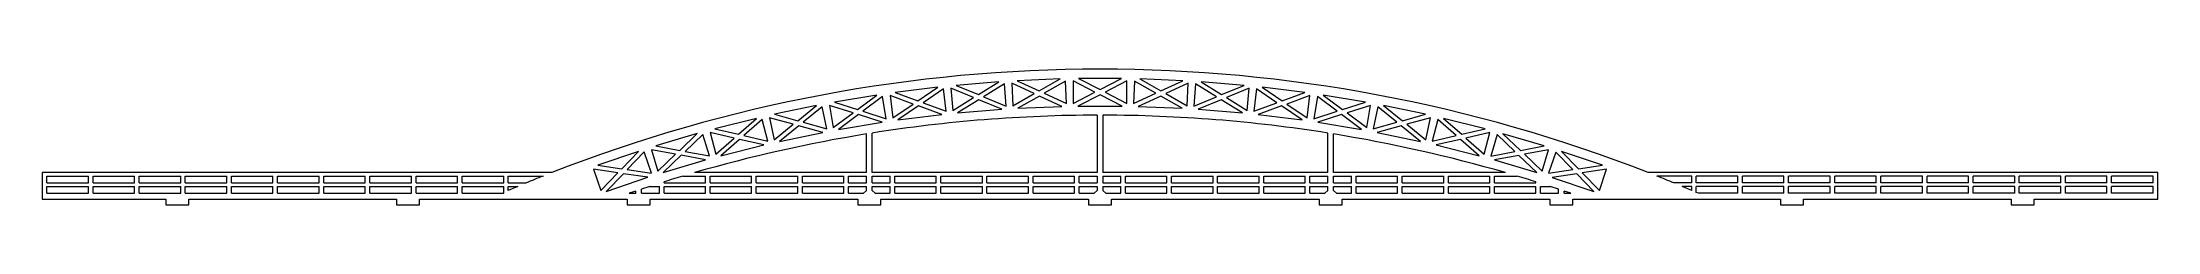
# Model space of a CAD drawing. Header units: millimetres. Extents: x -458 to 458, y -51 to 8.
import ezdxf

# ---------------------------------------------------------------- set-up
doc = ezdxf.new("R2010")
doc.units = ezdxf.units.MM

msp = doc.modelspace()

# ---------------------------------------------------------------- linework, layer by layer
at = {"color": 7, "linetype": 'Continuous', "lineweight": 15}
for p, q in [((-43.82, 2.26), (-62.42, 0.72)), ((-62.42, 0.72), (-52.73, -3.3)), ((-52.73, -3.3), (-43.82, 2.26)), ((-41.43, 1.39), (-50.46, -4.24)), ((-40.63, -8.32), (-41.43, 1.39)), ((-28.52, -2.89), (-38.18, 1.6)), ((-38.18, 1.6), (-37.77, -8.15)), ((-17.26, 3.52), (-35.91, 2.75)), ((-35.91, 2.75), (-26.39, -1.67)), ((-26.39, -1.67), (-17.26, 3.52)), ((-14.91, 2.55), (-24.16, -2.71)), ((-14.5, -7.19), (-14.91, 2.55)), ((-11.64, 2.62), (-11.64, -7.13)), ((-2.18, -2.25), (-11.64, 2.62)), ((9.33, 3.68), (-9.33, 3.68)), ((-9.33, 3.68), (0, -1.13)), ((0, -1.13), (9.33, 3.68)), ((11.64, 2.62), (2.18, -2.25)), ((11.64, -7.13), (11.64, 2.62)), ((14.91, 2.55), (14.51, -7.19)), ((24.16, -2.71), (14.91, 2.55)), ((17.26, 3.52), (26.39, -1.67)), ((35.91, 2.75), (17.26, 3.52)), ((26.39, -1.67), (35.91, 2.75)), ((38.18, 1.6), (28.52, -2.89)), ((37.78, -8.15), (38.18, 1.6)), ((41.44, 1.39), (40.64, -8.32)), ((50.47, -4.24), (41.44, 1.39)), ((43.83, 2.26), (52.73, -3.3)), ((62.43, 0.72), (43.83, 2.26)), ((52.73, -3.3), (62.43, 0.72)), ((-122.89, -8.05), (-141.16, -11.86)), ((-131.04, -14.66), (-122.89, -8.05)), ((-120.41, -8.61), (-128.67, -15.32)), ((-118.41, -18.16), (-120.41, -8.61)), ((-107.07, -11.27), (-117.2, -8.01)), ((-117.2, -8.01), (-115.6, -17.63)), ((-96.68, -3.53), (-115.09, -6.59)), ((-115.09, -6.59), (-105.1, -9.8)), ((-105.1, -9.8), (-96.68, -3.53)), ((-94.23, -4.19), (-102.76, -10.55)), ((-92.63, -13.81), (-94.23, -4.19)), ((-81.01, -7.4), (-91, -3.72)), ((-91, -3.72), (-89.8, -13.4)), ((-89.8, -13.4), (-81.01, -7.4)), ((-70.31, -0.09), (-88.83, -2.39)), ((-88.83, -2.39), (-78.98, -6.01)), ((-78.7, -8.24), (-87.62, -14.34)), ((-78.98, -6.01), (-70.31, -0.09)), ((-68.56, -11.97), (-78.7, -8.24)), ((-67.89, -0.86), (-76.68, -6.86)), ((-76.68, -6.86), (-66.68, -10.53)), ((-66.68, -10.53), (-67.89, -0.86)), ((-54.81, -4.6), (-64.64, -0.52)), ((-64.64, -0.52), (-63.84, -10.24)), ((-63.84, -10.24), (-54.81, -4.6)), ((-52.54, -5.54), (-61.71, -11.26)), ((-42.57, -9.68), (-52.54, -5.54)), ((-50.46, -4.24), (-40.63, -8.32)), ((-37.77, -8.15), (-28.52, -2.89)), ((-26.29, -3.92), (-35.68, -9.26)), ((-35.68, -9.26), (-16.5, -8.47)), ((-16.5, -8.47), (-26.29, -3.92)), ((-24.16, -2.71), (-14.5, -7.19)), ((-11.64, -7.13), (-2.18, -2.25)), ((0, -3.38), (-9.6, -8.33)), ((-9.6, -8.33), (9.6, -8.33)), ((9.6, -8.33), (0, -3.38)), ((2.18, -2.25), (11.64, -7.13)), ((14.51, -7.19), (24.16, -2.71)), ((26.3, -3.92), (16.5, -8.47)), ((16.5, -8.47), (35.69, -9.26)), ((35.69, -9.26), (26.3, -3.92)), ((28.52, -2.89), (37.78, -8.15)), ((40.64, -8.32), (50.47, -4.24)), ((52.55, -5.54), (42.57, -9.68)), ((61.71, -11.26), (52.55, -5.54)), ((64.65, -0.52), (54.82, -4.6)), ((54.82, -4.6), (63.85, -10.24)), ((63.85, -10.24), (64.65, -0.52)), ((67.9, -0.86), (66.69, -10.53)), ((66.69, -10.53), (76.69, -6.86)), ((76.69, -6.86), (67.9, -0.86)), ((78.71, -8.25), (68.57, -11.97)), ((70.32, -0.09), (78.99, -6.01)), ((88.84, -2.39), (70.32, -0.09)), ((87.63, -14.34), (78.71, -8.25)), ((78.99, -6.01), (88.84, -2.39)), ((91.01, -3.73), (81.02, -7.4)), ((81.02, -7.4), (89.81, -13.4)), ((89.81, -13.4), (91.01, -3.73)), ((94.24, -4.19), (92.64, -13.81)), ((102.77, -10.56), (94.24, -4.19)), ((96.7, -3.53), (105.11, -9.8)), ((115.11, -6.59), (96.7, -3.53)), ((105.11, -9.8), (115.11, -6.59)), ((117.21, -8.01), (107.08, -11.27)), ((115.62, -17.63), (117.21, -8.01)), ((120.42, -8.61), (118.43, -18.16)), ((128.69, -15.32), (120.42, -8.61)), ((122.9, -8.05), (131.06, -14.67)), ((141.17, -11.87), (122.9, -8.05)), ((-148.89, -13.64), (-166.98, -18.21)), ((-166.98, -18.21), (-156.76, -20.59)), ((-156.76, -20.59), (-148.89, -13.64)), ((-146.38, -14.1), (-154.37, -21.14)), ((-144, -23.56), (-146.38, -14.1)), ((-132.95, -16.21), (-143.2, -13.37)), ((-143.2, -13.37), (-141.21, -22.92)), ((-141.21, -22.92), (-132.95, -16.21)), ((-141.16, -11.86), (-131.04, -14.66)), ((-130.58, -16.87), (-138.97, -23.67)), ((-120.17, -19.75), (-130.58, -16.87)), ((-128.67, -15.32), (-118.41, -18.16)), ((-115.6, -17.63), (-107.07, -11.27)), ((-104.73, -12.02), (-113.39, -18.48)), ((-113.39, -18.48), (-94.45, -15.33)), ((-94.45, -15.33), (-104.73, -12.02)), ((-102.76, -10.55), (-92.63, -13.81)), ((-87.62, -14.34), (-68.56, -11.97)), ((-61.71, -11.26), (-42.57, -9.68)), ((-1.25, -12.25), (-1.25, -37.26)), ((1.25, -12.25), (1.25, -37.26)), ((42.57, -9.68), (61.71, -11.26)), ((68.57, -11.97), (87.63, -14.34)), ((92.64, -13.81), (102.77, -10.56)), ((104.74, -12.02), (94.46, -15.33)), ((94.46, -15.33), (113.41, -18.48)), ((113.41, -18.48), (104.74, -12.02)), ((107.08, -11.27), (115.62, -17.63)), ((118.43, -18.16), (128.69, -15.32)), ((130.6, -16.87), (120.18, -19.75)), ((138.98, -23.67), (130.6, -16.87)), ((131.06, -14.67), (141.17, -11.87)), ((143.22, -13.38), (132.96, -16.21)), ((132.96, -16.21), (141.23, -22.92)), ((141.23, -22.92), (143.22, -13.38)), ((146.4, -14.11), (144.02, -23.56)), ((154.39, -21.15), (146.4, -14.11)), ((148.91, -13.65), (156.78, -20.59)), ((167, -18.21), (148.91, -13.65)), ((156.78, -20.59), (167, -18.21)), ((-183.98, -29.26), (-194.44, -27.28)), ((-194.44, -27.28), (-191.67, -36.63)), ((-174.63, -20.3), (-192.52, -25.61)), ((-192.52, -25.61), (-182.21, -27.57)), ((-182.21, -27.57), (-174.63, -20.3)), ((-172.11, -20.66), (-179.8, -28.02)), ((-169.34, -30.01), (-172.11, -20.66)), ((-158.6, -22.21), (-168.97, -19.8)), ((-168.97, -19.8), (-166.58, -29.25)), ((-166.58, -29.25), (-158.6, -22.21)), ((-156.21, -22.77), (-164.31, -29.91)), ((-164.31, -29.91), (-145.69, -25.22)), ((-145.69, -25.22), (-156.21, -22.77)), ((-154.37, -21.14), (-144, -23.56)), ((-138.97, -23.67), (-120.17, -19.75)), ((-101.25, -37.26), (-101.25, -20.44)), ((-98.75, -37.26), (-98.75, -20.04)), ((98.75, -37.26), (98.75, -20.04)), ((101.25, -37.26), (101.25, -20.44)), ((120.18, -19.75), (138.98, -23.67)), ((144.02, -23.56), (154.39, -21.15)), ((156.23, -22.77), (145.71, -25.22)), ((145.71, -25.22), (164.33, -29.92)), ((164.33, -29.92), (156.23, -22.77)), ((168.99, -19.8), (158.62, -22.22)), ((158.62, -22.22), (166.6, -29.26)), ((166.6, -29.26), (168.99, -19.8)), ((172.13, -20.67), (169.36, -30.02)), ((179.82, -28.03), (172.13, -20.67)), ((174.65, -20.31), (182.23, -27.57)), ((192.55, -25.62), (174.65, -20.31)), ((182.23, -27.57), (192.55, -25.62)), ((194.46, -27.29), (184.01, -29.27)), ((191.69, -36.64), (194.46, -27.29)), ((-209.06, -37.36), (-219.59, -35.8)), ((-219.59, -35.8), (-216.43, -45.03)), ((-200.08, -28.02), (-217.74, -34.05)), ((-217.74, -34.05), (-207.35, -35.59)), ((-207.35, -35.59), (-200.08, -28.02)), ((-197.55, -28.27), (-204.92, -35.94)), ((-204.92, -35.94), (-194.39, -37.5)), ((-194.39, -37.5), (-197.55, -28.27)), ((-191.67, -36.63), (-183.98, -29.26)), ((-181.57, -29.72), (-189.37, -37.2)), ((-189.37, -37.2), (-170.96, -31.74)), ((-170.96, -31.74), (-181.57, -29.72)), ((-179.8, -28.02), (-169.34, -30.01)), ((169.36, -30.02), (179.82, -28.03)), ((181.59, -29.73), (170.98, -31.74)), ((170.98, -31.74), (189.39, -37.2)), ((189.39, -37.2), (181.59, -29.73)), ((184.01, -29.27), (191.69, -36.64)), ((197.57, -28.28), (194.42, -37.51)), ((194.42, -37.51), (204.95, -35.95)), ((204.95, -35.95), (197.57, -28.28)), ((200.11, -28.03), (207.38, -35.59)), ((217.76, -34.06), (200.11, -28.03)), ((207.38, -35.59), (217.76, -34.06)), ((219.61, -35.81), (209.08, -37.37)), ((216.46, -45.04), (219.61, -35.81)), ((-458.5, -37.26), (-458.5, -48.75)), ((-237.66, -37.26), (-458.5, -37.26)), ((-456.5, -38.76), (-438.5, -38.76)), ((-456.5, -41.76), (-456.5, -38.76)), ((-456.5, -41.76), (-438.5, -41.76)), ((-456.5, -43.26), (-438.5, -43.26)), ((-456.5, -46.25), (-456.5, -43.26)), ((-438.5, -41.76), (-438.5, -38.76)), ((-438.5, -46.25), (-438.5, -43.26)), ((-436.5, -38.76), (-418.5, -38.76)), ((-436.5, -41.76), (-436.5, -38.76)), ((-436.5, -41.76), (-418.5, -41.76)), ((-436.5, -43.26), (-418.5, -43.26)), ((-436.5, -46.25), (-436.5, -43.26)), ((-418.5, -41.76), (-418.5, -38.76)), ((-418.5, -46.25), (-418.5, -43.26)), ((-416.5, -38.76), (-398.5, -38.76)), ((-416.5, -41.76), (-416.5, -38.76)), ((-416.5, -41.76), (-398.5, -41.76)), ((-416.5, -43.26), (-398.5, -43.26)), ((-416.5, -46.25), (-416.5, -43.26)), ((-398.5, -41.76), (-398.5, -38.76)), ((-398.5, -46.25), (-398.5, -43.26)), ((-396.5, -38.76), (-378.5, -38.76)), ((-396.5, -41.76), (-396.5, -38.76)), ((-396.5, -41.76), (-378.5, -41.76)), ((-396.5, -43.26), (-378.5, -43.26)), ((-396.5, -46.25), (-396.5, -43.26)), ((-378.5, -41.76), (-378.5, -38.76)), ((-378.5, -46.25), (-378.5, -43.26)), ((-376.5, -38.76), (-358.5, -38.76)), ((-376.5, -41.76), (-376.5, -38.76)), ((-376.5, -41.76), (-358.5, -41.76)), ((-376.5, -43.26), (-358.5, -43.26)), ((-376.5, -46.25), (-376.5, -43.26)), ((-358.5, -41.76), (-358.5, -38.76)), ((-358.5, -46.25), (-358.5, -43.26)), ((-356.5, -38.76), (-338.5, -38.76)), ((-356.5, -41.76), (-356.5, -38.76)), ((-356.5, -41.76), (-338.5, -41.76)), ((-356.5, -43.26), (-338.5, -43.26)), ((-356.5, -46.25), (-356.5, -43.26)), ((-338.5, -41.76), (-338.5, -38.76)), ((-338.5, -46.25), (-338.5, -43.26)), ((-336.5, -38.76), (-318.5, -38.76)), ((-336.5, -41.76), (-336.5, -38.76)), ((-336.5, -41.76), (-318.5, -41.76)), ((-336.5, -43.26), (-318.5, -43.26)), ((-336.5, -46.25), (-336.5, -43.26)), ((-318.5, -41.76), (-318.5, -38.76)), ((-318.5, -46.25), (-318.5, -43.26)), ((-316.5, -38.76), (-298.5, -38.76)), ((-316.5, -41.76), (-316.5, -38.76)), ((-316.5, -41.76), (-298.5, -41.76)), ((-316.5, -43.26), (-298.5, -43.26)), ((-316.5, -46.25), (-316.5, -43.26)), ((-298.5, -41.76), (-298.5, -38.76)), ((-298.5, -46.25), (-298.5, -43.26)), ((-296.5, -38.76), (-278.5, -38.76)), ((-296.5, -41.76), (-296.5, -38.76)), ((-296.5, -41.76), (-278.5, -41.76)), ((-296.5, -43.26), (-278.5, -43.26)), ((-296.5, -46.25), (-296.5, -43.26)), ((-278.5, -41.76), (-278.5, -38.76)), ((-278.5, -46.25), (-278.5, -43.26)), ((-276.5, -38.76), (-258.5, -38.76)), ((-276.5, -41.76), (-276.5, -38.76)), ((-276.5, -41.76), (-258.5, -41.76)), ((-276.5, -43.26), (-258.5, -43.26)), ((-276.5, -46.25), (-276.5, -43.26)), ((-258.5, -41.76), (-258.5, -38.76)), ((-258.5, -46.25), (-258.5, -43.26)), ((-256.5, -38.76), (-241.45, -38.76)), ((-256.5, -41.76), (-256.5, -38.76)), ((-256.5, -41.76), (-248.8, -41.76)), ((-252.39, -43.26), (-256.5, -45)), ((-256.5, -43.26), (-252.39, -43.26)), ((-256.5, -45), (-256.5, -43.26)), ((-216.43, -45.03), (-209.06, -37.36)), ((-206.63, -37.71), (-214.11, -45.5)), ((-214.11, -45.5), (-195.94, -39.29)), ((-195.94, -39.29), (-206.63, -37.71)), ((-201.25, -45.26), (-204.16, -46.25)), ((-201.25, -46.25), (-201.25, -45.26)), ((-195.19, -43.26), (-198.75, -44.43)), ((-198.75, -46.25), (-198.75, -44.43)), ((-195.19, -43.26), (-191, -43.26)), ((-191, -46.25), (-191, -43.26)), ((-189, -41.76), (-189, -41.27)), ((-189, -41.76), (-171, -41.76)), ((-189, -43.26), (-171, -43.26)), ((-189, -46.25), (-189, -43.26)), ((-180.82, -38.76), (-171, -38.76)), ((-101.25, -37.26), (-175.74, -37.26)), ((-171, -41.76), (-171, -38.76)), ((-171, -46.25), (-171, -43.26)), ((-169, -38.76), (-151, -38.76)), ((-169, -41.76), (-169, -38.76)), ((-169, -41.76), (-151, -41.76)), ((-169, -43.26), (-151, -43.26)), ((-169, -46.25), (-169, -43.26)), ((-151, -41.76), (-151, -38.76)), ((-151, -46.25), (-151, -43.26)), ((-149, -38.76), (-131, -38.76)), ((-149, -41.76), (-149, -38.76)), ((-149, -41.76), (-131, -41.76)), ((-149, -43.26), (-131, -43.26)), ((-149, -46.25), (-149, -43.26)), ((-131, -41.76), (-131, -38.76)), ((-131, -46.25), (-131, -43.26)), ((-129, -38.76), (-111, -38.76)), ((-129, -41.76), (-129, -38.76)), ((-129, -41.76), (-111, -41.76)), ((-129, -43.26), (-111, -43.26)), ((-129, -46.25), (-129, -43.26)), ((-111, -41.76), (-111, -38.76)), ((-111, -46.25), (-111, -43.26)), ((-109, -38.76), (-101.25, -38.76)), ((-109, -41.76), (-109, -38.76)), ((-109, -41.76), (-101.25, -41.76)), ((-109, -43.26), (-101.25, -43.26)), ((-109, -46.25), (-109, -43.26)), ((-102.5, -46.25), (-101.25, -45)), ((-101.25, -41.76), (-101.25, -38.76)), ((-101.25, -45), (-101.25, -43.26)), ((-1.25, -37.26), (-98.75, -37.26)), ((-98.75, -41.76), (-98.75, -38.76)), ((-98.75, -38.76), (-91, -38.76)), ((-98.75, -41.76), (-91, -41.76)), ((-98.75, -45), (-98.75, -43.26)), ((-98.75, -43.26), (-91, -43.26)), ((-97.5, -46.25), (-98.75, -45)), ((-91, -41.76), (-91, -38.76)), ((-91, -46.25), (-91, -43.26)), ((-89, -38.76), (-71, -38.76)), ((-89, -41.76), (-89, -38.76)), ((-89, -41.76), (-71, -41.76)), ((-89, -43.26), (-71, -43.26)), ((-89, -46.25), (-89, -43.26)), ((-71, -41.76), (-71, -38.76)), ((-71, -46.25), (-71, -43.26)), ((-69, -38.76), (-51, -38.76)), ((-69, -41.76), (-69, -38.76)), ((-69, -41.76), (-51, -41.76)), ((-69, -43.26), (-51, -43.26)), ((-69, -46.25), (-69, -43.26)), ((-51, -41.76), (-51, -38.76)), ((-51, -46.25), (-51, -43.26)), ((-49, -38.76), (-31, -38.76)), ((-49, -41.76), (-49, -38.76)), ((-49, -41.76), (-31, -41.76)), ((-49, -43.26), (-31, -43.26)), ((-49, -46.25), (-49, -43.26)), ((-31, -41.76), (-31, -38.76)), ((-31, -46.25), (-31, -43.26)), ((-29, -38.76), (-11, -38.76)), ((-29, -41.76), (-29, -38.76)), ((-29, -41.76), (-11, -41.76)), ((-29, -43.26), (-11, -43.26)), ((-29, -46.25), (-29, -43.26)), ((-11, -41.76), (-11, -38.76)), ((-11, -46.25), (-11, -43.26)), ((-9, -38.76), (-1.25, -38.76)), ((-9, -41.76), (-9, -38.76)), ((-9, -41.76), (-1.25, -41.76)), ((-9, -43.26), (-1.25, -43.26)), ((-9, -46.25), (-9, -43.26)), ((-2.5, -46.25), (-1.25, -45)), ((-1.25, -38.76), (-1.25, -41.76)), ((-1.25, -43.26), (-1.25, -45)), ((98.75, -37.26), (1.25, -37.26)), ((1.25, -38.76), (1.25, -41.76)), ((1.25, -38.76), (9, -38.76)), ((1.25, -41.76), (9, -41.76)), ((1.25, -43.26), (1.25, -45)), ((1.25, -43.26), (9, -43.26)), ((2.5, -46.25), (1.25, -45)), ((9, -41.76), (9, -38.76)), ((9, -46.25), (9, -43.26)), ((11, -38.76), (29, -38.76)), ((11, -41.76), (11, -38.76)), ((11, -41.76), (29, -41.76)), ((11, -43.26), (29, -43.26)), ((11, -46.25), (11, -43.26)), ((29, -41.76), (29, -38.76)), ((29, -46.25), (29, -43.26)), ((31, -38.76), (49, -38.76)), ((31, -41.76), (31, -38.76)), ((31, -41.76), (49, -41.76)), ((31, -43.26), (49, -43.26)), ((31, -46.25), (31, -43.26)), ((49, -41.76), (49, -38.76)), ((49, -46.25), (49, -43.26)), ((51, -38.76), (69, -38.76)), ((51, -41.76), (51, -38.76)), ((51, -41.76), (69, -41.76)), ((51, -43.26), (69, -43.26)), ((51, -46.25), (51, -43.26)), ((69, -41.76), (69, -38.76)), ((69, -46.25), (69, -43.26)), ((71, -38.76), (89, -38.76)), ((71, -41.76), (71, -38.76)), ((71, -41.76), (89, -41.76)), ((71, -43.26), (89, -43.26)), ((71, -46.25), (71, -43.26)), ((89, -41.76), (89, -38.76)), ((89, -46.25), (89, -43.26)), ((91, -38.76), (98.75, -38.76)), ((91, -41.76), (91, -38.76)), ((91, -41.76), (98.75, -41.76)), ((91, -43.26), (98.75, -43.26)), ((91, -46.25), (91, -43.26)), ((97.5, -46.25), (98.75, -45)), ((98.75, -41.76), (98.75, -38.76)), ((98.75, -45), (98.75, -43.26)), ((175.74, -37.26), (101.25, -37.26)), ((101.25, -38.76), (109, -38.76)), ((101.25, -41.76), (101.25, -38.76)), ((101.25, -41.76), (109, -41.76)), ((101.25, -45), (101.25, -43.26)), ((101.25, -43.26), (109, -43.26)), ((102.5, -46.25), (101.25, -45)), ((109, -41.76), (109, -38.76)), ((109, -46.25), (109, -43.26)), ((111, -38.76), (129, -38.76)), ((111, -41.76), (111, -38.76)), ((111, -41.76), (129, -41.76)), ((111, -43.26), (129, -43.26)), ((111, -46.25), (111, -43.26)), ((129, -41.76), (129, -38.76)), ((129, -46.25), (129, -43.26)), ((131, -38.76), (149, -38.76)), ((131, -41.76), (131, -38.76)), ((131, -41.76), (149, -41.76)), ((131, -43.26), (149, -43.26)), ((131, -46.25), (131, -43.26)), ((149, -41.76), (149, -38.76)), ((149, -46.25), (149, -43.26)), ((151, -38.76), (169, -38.76)), ((151, -41.76), (151, -38.76)), ((151, -41.76), (169, -41.76)), ((151, -43.26), (169, -43.26)), ((151, -46.25), (151, -43.26)), ((169, -41.76), (169, -38.76)), ((169, -46.25), (169, -43.26)), ((171, -38.76), (180.82, -38.76)), ((171, -41.76), (171, -38.76)), ((171, -41.76), (189, -41.76)), ((171, -43.26), (189, -43.26)), ((171, -46.25), (171, -43.26)), ((189, -41.76), (189, -41.27)), ((189, -46.25), (189, -43.26)), ((191, -43.26), (195.19, -43.26)), ((191, -46.25), (191, -43.26)), ((198.75, -44.43), (195.19, -43.26)), ((206.65, -37.72), (195.96, -39.3)), ((195.96, -39.3), (214.14, -45.51)), ((198.75, -46.25), (198.75, -44.43)), ((201.25, -46.25), (201.25, -45.26)), ((204.16, -46.25), (201.25, -45.26)), ((214.14, -45.51), (206.65, -37.72)), ((209.08, -37.37), (216.46, -45.04)), ((458.5, -37.26), (237.66, -37.26)), ((256.5, -38.76), (241.45, -38.76)), ((256.5, -41.76), (248.8, -41.76)), ((256.5, -43.26), (252.39, -43.26)), ((256.5, -45), (252.39, -43.26)), ((256.5, -41.76), (256.5, -38.76)), ((256.5, -45), (256.5, -43.26)), ((276.5, -38.76), (258.5, -38.76)), ((258.5, -41.76), (258.5, -38.76)), ((276.5, -41.76), (258.5, -41.76)), ((276.5, -43.26), (258.5, -43.26)), ((258.5, -45.87), (258.5, -43.26)), ((276.5, -41.76), (276.5, -38.76)), ((276.5, -46.25), (276.5, -43.26)), ((296.5, -38.76), (278.5, -38.76)), ((278.5, -41.76), (278.5, -38.76)), ((296.5, -41.76), (278.5, -41.76)), ((296.5, -43.26), (278.5, -43.26)), ((278.5, -46.25), (278.5, -43.26)), ((296.5, -41.76), (296.5, -38.76)), ((296.5, -46.25), (296.5, -43.26)), ((316.5, -38.76), (298.5, -38.76)), ((298.5, -41.76), (298.5, -38.76)), ((316.5, -41.76), (298.5, -41.76)), ((316.5, -43.26), (298.5, -43.26)), ((298.5, -46.25), (298.5, -43.26)), ((316.5, -41.76), (316.5, -38.76)), ((316.5, -46.25), (316.5, -43.26)), ((336.5, -38.76), (318.5, -38.76)), ((318.5, -41.76), (318.5, -38.76)), ((336.5, -41.76), (318.5, -41.76)), ((336.5, -43.26), (318.5, -43.26)), ((318.5, -46.25), (318.5, -43.26)), ((336.5, -41.76), (336.5, -38.76)), ((336.5, -46.25), (336.5, -43.26)), ((356.5, -38.76), (338.5, -38.76)), ((338.5, -41.76), (338.5, -38.76)), ((356.5, -41.76), (338.5, -41.76)), ((356.5, -43.26), (338.5, -43.26)), ((338.5, -46.25), (338.5, -43.26)), ((356.5, -41.76), (356.5, -38.76)), ((356.5, -46.25), (356.5, -43.26)), ((376.5, -38.76), (358.5, -38.76)), ((358.5, -41.76), (358.5, -38.76)), ((376.5, -41.76), (358.5, -41.76)), ((376.5, -43.26), (358.5, -43.26)), ((358.5, -46.25), (358.5, -43.26)), ((376.5, -41.76), (376.5, -38.76)), ((376.5, -46.25), (376.5, -43.26)), ((396.5, -38.76), (378.5, -38.76)), ((378.5, -41.76), (378.5, -38.76)), ((396.5, -41.76), (378.5, -41.76)), ((396.5, -43.26), (378.5, -43.26)), ((378.5, -46.25), (378.5, -43.26)), ((396.5, -41.76), (396.5, -38.76)), ((396.5, -46.25), (396.5, -43.26)), ((416.5, -38.76), (398.5, -38.76)), ((398.5, -41.76), (398.5, -38.76)), ((416.5, -41.76), (398.5, -41.76)), ((416.5, -43.26), (398.5, -43.26)), ((398.5, -46.25), (398.5, -43.26)), ((416.5, -41.76), (416.5, -38.76)), ((416.5, -46.25), (416.5, -43.26)), ((436.5, -38.76), (418.5, -38.76)), ((418.5, -41.76), (418.5, -38.76)), ((436.5, -41.76), (418.5, -41.76)), ((436.5, -43.26), (418.5, -43.26)), ((418.5, -46.25), (418.5, -43.26)), ((436.5, -41.76), (436.5, -38.76)), ((436.5, -46.25), (436.5, -43.26)), ((456.5, -38.76), (438.5, -38.76)), ((438.5, -41.76), (438.5, -38.76)), ((456.5, -41.76), (438.5, -41.76)), ((438.5, -46.25), (438.5, -43.26)), ((456.5, -43.26), (438.5, -43.26)), ((456.5, -41.76), (456.5, -38.76)), ((456.5, -46.25), (456.5, -43.26)), ((458.5, -48.75), (458.5, -37.26)), ((-458.5, -48.75), (-405, -48.75)), ((-456.5, -46.25), (-438.5, -46.25)), ((-436.5, -46.25), (-418.5, -46.25)), ((-416.5, -46.25), (-398.5, -46.25)), ((-405, -48.75), (-405, -51.25)), ((-405, -51.25), (-395, -51.25)), ((-396.5, -46.25), (-378.5, -46.25)), ((-395, -48.75), (-305, -48.75)), ((-395, -51.25), (-395, -48.75)), ((-376.5, -46.25), (-358.5, -46.25)), ((-356.5, -46.25), (-338.5, -46.25)), ((-336.5, -46.25), (-318.5, -46.25)), ((-316.5, -46.25), (-298.5, -46.25)), ((-305, -48.75), (-305, -51.25)), ((-305, -51.25), (-295, -51.25)), ((-296.5, -46.25), (-278.5, -46.25)), ((-295, -48.75), (-205, -48.75)), ((-295, -51.25), (-295, -48.75)), ((-276.5, -46.25), (-258.5, -46.25)), ((-205, -48.75), (-205, -51.25)), ((-205, -51.25), (-195, -51.25)), ((-204.16, -46.25), (-201.25, -46.25)), ((-198.75, -46.25), (-191, -46.25)), ((-195, -48.75), (-105, -48.75)), ((-195, -51.25), (-195, -48.75)), ((-189, -46.25), (-171, -46.25)), ((-169, -46.25), (-151, -46.25)), ((-149, -46.25), (-131, -46.25)), ((-129, -46.25), (-111, -46.25)), ((-109, -46.25), (-102.5, -46.25)), ((-105, -48.75), (-105, -51.25)), ((-105, -51.25), (-95, -51.25)), ((-97.5, -46.25), (-91, -46.25)), ((-95, -48.75), (-5, -48.75)), ((-95, -51.25), (-95, -48.75)), ((-89, -46.25), (-71, -46.25)), ((-69, -46.25), (-51, -46.25)), ((-49, -46.25), (-31, -46.25)), ((-29, -46.25), (-11, -46.25)), ((-9, -46.25), (-2.5, -46.25)), ((-5, -48.75), (-5, -51.25)), ((-5, -51.25), (5, -51.25)), ((2.5, -46.25), (9, -46.25)), ((5, -48.75), (95, -48.75)), ((5, -51.25), (5, -48.75)), ((11, -46.25), (29, -46.25)), ((31, -46.25), (49, -46.25)), ((51, -46.25), (69, -46.25)), ((71, -46.25), (89, -46.25)), ((91, -46.25), (97.5, -46.25)), ((95, -48.75), (95, -51.25)), ((95, -51.25), (105, -51.25)), ((102.5, -46.25), (109, -46.25)), ((105, -48.75), (195, -48.75)), ((105, -51.25), (105, -48.75)), ((111, -46.25), (129, -46.25)), ((131, -46.25), (149, -46.25)), ((151, -46.25), (169, -46.25)), ((171, -46.25), (189, -46.25)), ((191, -46.25), (198.75, -46.25)), ((195, -48.75), (195, -51.25)), ((195, -51.25), (205, -51.25)), ((201.25, -46.25), (204.16, -46.25)), ((205, -48.75), (295, -48.75)), ((205, -51.25), (205, -48.75)), ((259.38, -46.25), (258.5, -45.87)), ((276.5, -46.25), (259.38, -46.25)), ((296.5, -46.25), (278.5, -46.25)), ((295, -48.75), (295, -51.25)), ((295, -51.25), (305, -51.25)), ((316.5, -46.25), (298.5, -46.25)), ((305, -48.75), (395, -48.75)), ((305, -51.25), (305, -48.75)), ((336.5, -46.25), (318.5, -46.25)), ((356.5, -46.25), (338.5, -46.25)), ((376.5, -46.25), (358.5, -46.25)), ((396.5, -46.25), (378.5, -46.25)), ((395, -48.75), (395, -51.25)), ((395, -51.25), (405, -51.25)), ((416.5, -46.25), (398.5, -46.25)), ((405, -48.75), (458.5, -48.75)), ((405, -51.25), (405, -48.75)), ((436.5, -46.25), (418.5, -46.25)), ((456.5, -46.25), (438.5, -46.25))]:
    msp.add_line(p, q, dxfattribs=at)
for radius, start, end in [(650, 68.55342, 111.44658), (630, 90.11332, 99.01807), (630, 80.98193, 89.88668), (630, 99.24836, 106.19731), (630, 73.80269, 80.75164), (650, 111.80534, 112.5054), (630, 106.67939, 107.4576), (630, 72.5424, 73.32061), (650, 67.4946, 68.19466)]:
    msp.add_arc((0, -642.25), radius, start, end, dxfattribs=at)

doc.saveas('drawing.dxf')
